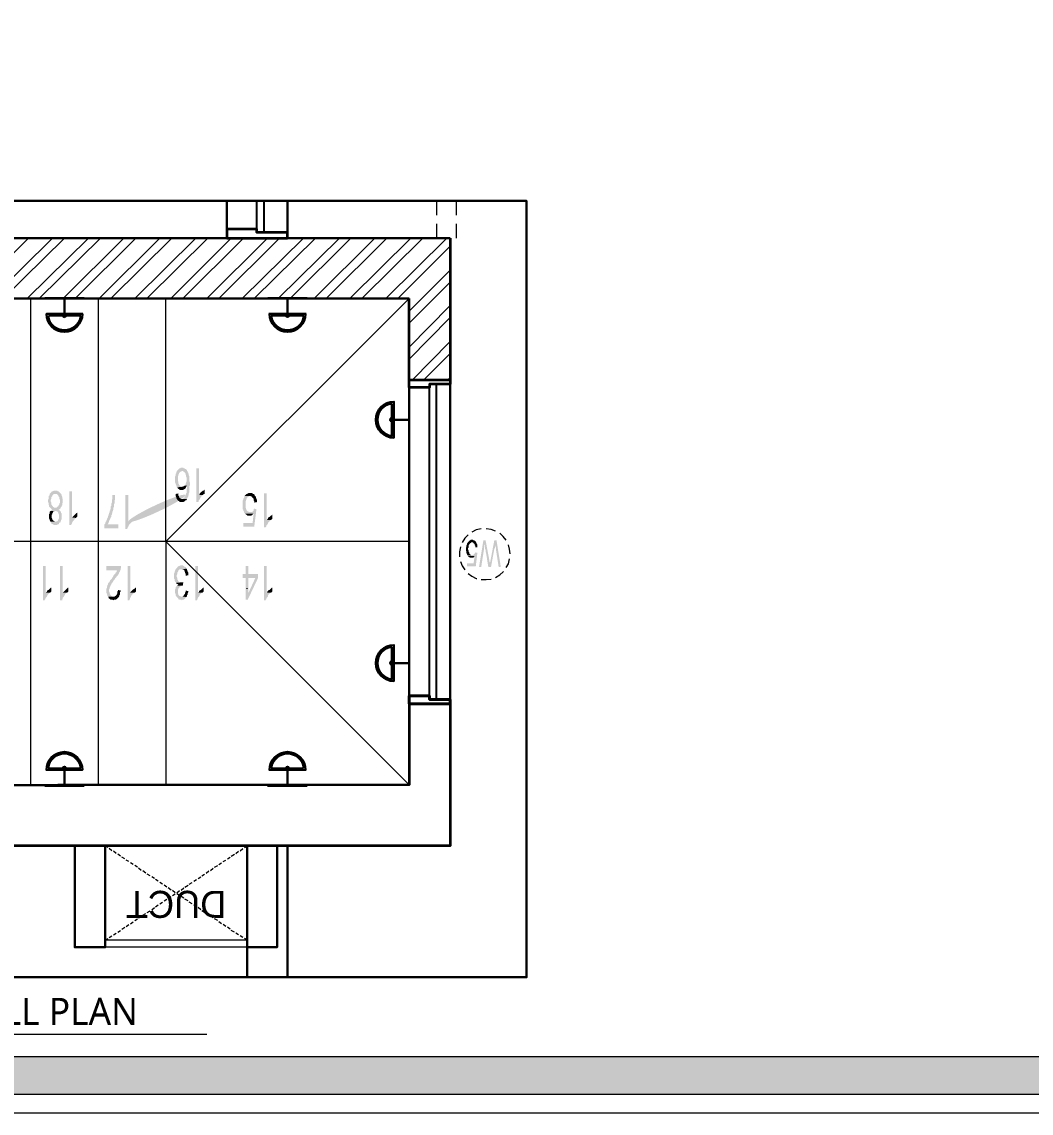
# Model space of a CAD drawing. Header units: inches. Extents: x 3324238 to 135265466, y -1036581 to 20094598.
# Drawn here: x 3353805.2 to 3353954.2, y -519499.6 to -519338.4 of the extents above; entities that cross this region are included whole.
import ezdxf

# ---------------------------------------------------------------- set-up
doc = ezdxf.new("R2010")
doc.units = ezdxf.units.IN
doc.header["$MEASUREMENT"] = 0
for name, color, linetype in [('PDF_Geometry', 7, 'Continuous'), ('PDF_Solid Fills', 7, 'Continuous'), ('PDF_Text', 1, 'Continuous')]:
    doc.layers.add(name, color=color, linetype=linetype)
doc.styles.add('PDF Century Gothic', font='GOTHIC.TTF')
doc.styles.add('PDF Malgun Gothic', font='malgun.ttf')

msp = doc.modelspace()

# ---------------------------------------------------------------- hatches: boundary and pattern name
at = {"layer": 'PDF_Solid Fills', "lineweight": 30, "transparency": 33554559}
for color, points in [(1, [(3353828.061, -519407.174), (3353828.867, -519407.094), (3353828.786, -519407.013), (3353828.706, -519407.013), (3353828.625, -519407.013), (3353828.545, -519406.932), (3353828.464, -519406.852), (3353828.384, -519406.771), (3353828.384, -519406.691), (3353828.303, -519406.61), (3353828.303, -519406.53), (3353828.303, -519406.368), (3353828.222, -519406.207), (3353828.222, -519406.127), (3353828.222, -519405.966), (3353828.222, -519405.804), (3353828.222, -519405.643), (3353828.222, -519405.563), (3353828.303, -519405.402), (3353828.303, -519405.321), (3353828.384, -519405.16), (3353828.384, -519405.079), (3353828.464, -519404.999), (3353828.545, -519404.918), (3353828.625, -519404.838), (3353828.706, -519404.838), (3353828.786, -519404.757), (3353828.867, -519404.757), (3353828.061, -519404.757), (3353828.061, -519404.838), (3353827.981, -519404.999), (3353827.981, -519405.079), (3353827.9, -519405.16), (3353827.9, -519405.321), (3353827.9, -519405.402), (3353827.82, -519405.563), (3353827.82, -519405.724), (3353827.82, -519405.804), (3353827.82, -519405.966), (3353827.82, -519406.046), (3353827.82, -519406.207), (3353827.82, -519406.288), (3353827.82, -519406.449), (3353827.9, -519406.61), (3353827.9, -519406.691), (3353827.981, -519406.852), (3353827.981, -519406.932), (3353828.061, -519407.013)]), (1, [(3353829.592, -519408.866), (3353829.592, -519408.786), (3353829.592, -519408.786), (3353829.673, -519408.705), (3353829.673, -519408.624), (3353829.753, -519408.544), (3353829.753, -519408.383), (3353829.834, -519408.302), (3353829.834, -519408.141), (3353829.834, -519408.06), (3353829.914, -519407.899), (3353829.914, -519407.819), (3353829.914, -519407.658), (3353829.914, -519407.496), (3353829.914, -519407.335), (3353829.914, -519407.174), (3353829.914, -519407.013), (3353829.995, -519406.852), (3353829.995, -519406.691), (3353829.995, -519406.61), (3353829.995, -519406.449), (3353829.914, -519406.288), (3353829.914, -519406.127), (3353829.914, -519405.966), (3353829.914, -519405.804), (3353829.914, -519405.724), (3353829.914, -519405.563), (3353829.834, -519405.402), (3353829.834, -519405.321), (3353829.834, -519405.24), (3353829.753, -519405.079), (3353829.753, -519404.999), (3353829.673, -519404.918), (3353829.673, -519404.838), (3353829.592, -519404.757), (3353829.592, -519404.676), (3353829.512, -519404.596), (3353829.431, -519404.515), (3353829.35, -519404.435), (3353829.27, -519404.435), (3353829.189, -519404.354), (3353829.109, -519404.354), (3353829.028, -519404.274), (3353828.948, -519404.274), (3353828.867, -519404.274), (3353828.786, -519404.274), (3353828.706, -519404.274), (3353828.625, -519404.274), (3353828.545, -519404.354), (3353828.464, -519404.354), (3353828.384, -519404.435), (3353828.303, -519404.515), (3353828.303, -519404.515), (3353828.222, -519404.596), (3353828.142, -519404.676), (3353828.061, -519404.757), (3353828.867, -519404.757), (3353828.948, -519404.757), (3353829.028, -519404.838), (3353829.109, -519404.838), (3353829.189, -519404.918), (3353829.189, -519404.918), (3353829.27, -519404.999), (3353829.35, -519405.16), (3353829.35, -519405.24), (3353829.431, -519405.402), (3353829.431, -519405.402), (3353829.431, -519405.563), (3353829.512, -519405.724), (3353829.512, -519405.804), (3353829.512, -519405.966), (3353829.512, -519406.046), (3353829.512, -519406.127), (3353829.512, -519406.288), (3353829.431, -519406.449), (3353829.431, -519406.53), (3353829.35, -519406.691), (3353829.35, -519406.771), (3353829.27, -519406.852), (3353829.189, -519406.932), (3353829.592, -519406.932), (3353829.592, -519407.013), (3353829.592, -519407.174), (3353829.592, -519407.335), (3353829.512, -519407.496), (3353829.512, -519407.658), (3353829.512, -519407.738), (3353829.512, -519407.899), (3353829.512, -519407.98), (3353829.431, -519408.06), (3353829.431, -519408.141), (3353829.35, -519408.302), (3353829.35, -519408.383), (3353829.27, -519408.544), (3353829.189, -519408.624), (3353829.189, -519408.705), (3353829.189, -519408.705), (3353829.109, -519408.786), (3353829.028, -519408.786), (3353828.948, -519408.866), (3353828.786, -519408.866)]), (1, [(3353830.962, -519409.35), (3353831.204, -519409.35), (3353831.204, -519409.35), (3353831.284, -519409.269), (3353831.284, -519409.108), (3353831.365, -519409.027), (3353831.445, -519408.947), (3353831.526, -519408.786), (3353831.606, -519408.705), (3353831.606, -519408.624), (3353831.687, -519408.544), (3353831.768, -519408.463), (3353831.848, -519408.383), (3353831.929, -519408.302), (3353831.365, -519408.302), (3353831.365, -519404.354), (3353830.962, -519404.354)]), (1, [(3353828.786, -519407.577), (3353828.786, -519407.577), (3353828.867, -519407.577), (3353828.948, -519407.577), (3353829.028, -519407.496), (3353829.109, -519407.496), (3353829.189, -519407.416), (3353829.27, -519407.416), (3353829.35, -519407.335), (3353829.35, -519407.255), (3353829.431, -519407.174), (3353829.512, -519407.013), (3353829.592, -519406.932), (3353829.189, -519406.932), (3353829.109, -519407.013), (3353829.028, -519407.013), (3353828.948, -519407.013), (3353828.867, -519407.094), (3353828.061, -519407.174), (3353828.142, -519407.174), (3353828.222, -519407.335), (3353828.303, -519407.416), (3353828.384, -519407.416), (3353828.464, -519407.496), (3353828.545, -519407.577), (3353828.625, -519407.577), (3353828.706, -519407.577)]), (1, [(3353809.369, -519410.155), (3353810.174, -519410.155), (3353810.094, -519410.155), (3353809.933, -519410.155), (3353809.852, -519410.075), (3353809.772, -519410.075), (3353809.772, -519409.994), (3353809.691, -519409.914), (3353809.61, -519409.752), (3353809.53, -519409.672), (3353809.53, -519409.511), (3353809.53, -519409.43), (3353809.449, -519409.269), (3353809.449, -519409.108), (3353809.449, -519409.027), (3353809.53, -519408.866), (3353809.53, -519408.786), (3353809.53, -519408.624), (3353809.61, -519408.544), (3353809.691, -519408.463), (3353809.691, -519408.383), (3353809.772, -519408.302), (3353809.852, -519408.222), (3353809.933, -519408.141), (3353810.013, -519408.141), (3353810.174, -519408.141), (3353810.9, -519408.06), (3353810.9, -519408.06), (3353810.819, -519407.98), (3353810.738, -519407.899), (3353810.658, -519407.819), (3353810.577, -519407.738), (3353810.497, -519407.738), (3353810.416, -519407.658), (3353810.336, -519407.658), (3353810.255, -519407.658), (3353810.174, -519407.658), (3353810.094, -519407.658), (3353810.013, -519407.658), (3353809.933, -519407.658), (3353809.772, -519407.738), (3353809.691, -519407.738), (3353809.61, -519407.819), (3353809.53, -519407.819), (3353809.53, -519407.899), (3353809.449, -519407.98), (3353809.369, -519408.06), (3353809.288, -519408.141), (3353809.288, -519408.302), (3353809.208, -519408.383), (3353809.127, -519408.463), (3353809.127, -519408.624), (3353809.127, -519408.705), (3353809.127, -519408.866), (3353809.046, -519409.027), (3353809.046, -519409.188), (3353809.046, -519409.188), (3353809.046, -519409.35), (3353809.127, -519409.43), (3353809.127, -519409.591), (3353809.127, -519409.752), (3353809.208, -519409.833), (3353809.208, -519409.914), (3353809.208, -519409.994), (3353809.288, -519410.075)]), (1, [(3353810.174, -519412.734), (3353810.174, -519412.734), (3353810.255, -519412.734), (3353810.336, -519412.734), (3353810.497, -519412.653), (3353810.577, -519412.653), (3353810.658, -519412.572), (3353810.658, -519412.492), (3353810.738, -519412.411), (3353810.819, -519412.331), (3353810.9, -519412.331), (3353810.9, -519412.17), (3353810.98, -519412.089), (3353810.98, -519412.008), (3353811.061, -519411.847), (3353811.061, -519411.686), (3353811.061, -519411.606), (3353811.061, -519411.444), (3353811.061, -519411.364), (3353811.061, -519411.203), (3353811.061, -519411.042), (3353810.98, -519410.961), (3353810.98, -519410.8), (3353810.98, -519410.8), (3353810.9, -519410.719), (3353810.819, -519410.639), (3353810.738, -519410.558), (3353810.658, -519410.478), (3353810.577, -519410.397), (3353810.577, -519410.397), (3353810.738, -519410.397), (3353810.819, -519410.316), (3353810.9, -519410.236), (3353810.9, -519410.155), (3353810.98, -519410.075), (3353811.061, -519409.994), (3353811.061, -519409.914), (3353811.141, -519409.833), (3353811.141, -519409.752), (3353811.141, -519409.591), (3353811.222, -519409.43), (3353811.222, -519409.35), (3353811.222, -519409.188), (3353811.222, -519409.027), (3353811.222, -519408.866), (3353811.141, -519408.786), (3353811.141, -519408.624), (3353811.141, -519408.544), (3353811.061, -519408.383), (3353811.061, -519408.302), (3353810.98, -519408.141), (3353810.9, -519408.06), (3353810.174, -519408.141), (3353810.255, -519408.141), (3353810.336, -519408.141), (3353810.416, -519408.222), (3353810.497, -519408.302), (3353810.577, -519408.383), (3353810.577, -519408.463), (3353810.658, -519408.544), (3353810.738, -519408.624), (3353810.738, -519408.786), (3353810.738, -519408.866), (3353810.819, -519409.027), (3353810.819, -519409.188), (3353810.819, -519409.269), (3353810.819, -519409.43), (3353810.738, -519409.511), (3353810.738, -519409.672), (3353810.658, -519409.752), (3353810.577, -519409.914), (3353810.577, -519409.994), (3353810.497, -519409.994), (3353810.416, -519410.075), (3353810.336, -519410.155), (3353810.255, -519410.155), (3353810.174, -519410.155), (3353809.369, -519410.155), (3353809.449, -519410.236), (3353809.53, -519410.316), (3353809.61, -519410.397), (3353809.691, -519410.397), (3353809.691, -519410.397), (3353809.61, -519410.478), (3353809.53, -519410.558), (3353809.449, -519410.639), (3353810.174, -519410.639), (3353810.174, -519410.639), (3353810.336, -519410.719), (3353810.416, -519410.719), (3353810.497, -519410.8), (3353810.497, -519410.88), (3353810.577, -519410.961), (3353810.577, -519411.042), (3353810.658, -519411.203), (3353810.658, -519411.364), (3353810.658, -519411.444), (3353810.658, -519411.525), (3353810.658, -519411.686), (3353810.658, -519411.767), (3353810.577, -519411.928), (3353810.497, -519412.008), (3353810.497, -519412.089), (3353810.416, -519412.17), (3353810.336, -519412.17), (3353810.255, -519412.25), (3353810.174, -519412.25), (3353809.369, -519412.25), (3353809.449, -519412.331), (3353809.53, -519412.411), (3353809.53, -519412.492), (3353809.61, -519412.572), (3353809.691, -519412.572), (3353809.772, -519412.653), (3353809.852, -519412.653), (3353809.933, -519412.734), (3353810.013, -519412.734)]), (1, [(3353812.189, -519412.734), (3353812.511, -519412.734), (3353812.511, -519412.734), (3353812.511, -519412.572), (3353812.592, -519412.492), (3353812.592, -519412.411), (3353812.672, -519412.25), (3353812.753, -519412.17), (3353812.833, -519412.089), (3353812.914, -519412.008), (3353812.914, -519411.928), (3353812.994, -519411.847), (3353813.075, -519411.767), (3353813.156, -519411.686), (3353812.592, -519411.606), (3353812.592, -519407.738), (3353812.189, -519407.738)]), (1, [(3353817.345, -519413.217), (3353819.44, -519413.217), (3353819.44, -519412.653), (3353817.829, -519412.653), (3353817.829, -519412.653), (3353817.909, -519412.572), (3353817.99, -519412.411), (3353817.99, -519412.331), (3353818.07, -519412.25), (3353818.07, -519412.089), (3353818.151, -519412.008), (3353818.232, -519411.847), (3353818.232, -519411.767), (3353818.312, -519411.606), (3353818.393, -519411.525), (3353818.393, -519411.364), (3353818.393, -519411.283), (3353818.473, -519411.203), (3353818.473, -519411.042), (3353818.554, -519410.961), (3353818.554, -519410.8), (3353818.634, -519410.639), (3353818.634, -519410.558), (3353818.715, -519410.397), (3353818.715, -519410.316), (3353818.715, -519410.155), (3353818.796, -519409.994), (3353818.796, -519409.914), (3353818.796, -519409.752), (3353818.796, -519409.672), (3353818.876, -519409.511), (3353818.876, -519409.35), (3353818.876, -519409.269), (3353818.876, -519409.108), (3353818.957, -519408.947), (3353818.957, -519408.786), (3353818.957, -519408.705), (3353818.957, -519408.544), (3353818.957, -519408.463), (3353818.957, -519408.302), (3353818.554, -519408.302), (3353818.554, -519408.302), (3353818.554, -519408.463), (3353818.554, -519408.624), (3353818.554, -519408.786), (3353818.554, -519408.866), (3353818.473, -519409.027), (3353818.473, -519409.188), (3353818.473, -519409.35), (3353818.473, -519409.43), (3353818.393, -519409.591), (3353818.393, -519409.672), (3353818.393, -519409.752), (3353818.393, -519409.914), (3353818.312, -519409.994), (3353818.312, -519410.155), (3353818.312, -519410.316), (3353818.232, -519410.397), (3353818.232, -519410.558), (3353818.151, -519410.639), (3353818.151, -519410.8), (3353818.07, -519410.961), (3353818.07, -519411.042), (3353817.99, -519411.203), (3353817.99, -519411.283), (3353817.909, -519411.444), (3353817.909, -519411.525), (3353817.829, -519411.686), (3353817.748, -519411.847), (3353817.748, -519411.928), (3353817.668, -519412.089), (3353817.668, -519412.17), (3353817.587, -519412.25), (3353817.506, -519412.411), (3353817.506, -519412.492), (3353817.426, -519412.572), (3353817.345, -519412.653), (3353817.345, -519412.814)]), (1, [(3353820.488, -519413.298), (3353820.729, -519413.298), (3353820.729, -519413.298), (3353820.81, -519413.217), (3353820.81, -519413.136), (3353820.89, -519412.975), (3353820.971, -519412.895), (3353820.971, -519412.814), (3353821.052, -519412.653), (3353821.132, -519412.572), (3353821.213, -519412.492), (3353821.293, -519412.411), (3353821.374, -519412.331), (3353821.454, -519412.25), (3353820.89, -519412.25), (3353820.89, -519408.302), (3353820.488, -519408.302)]), (1, [(3353821.454, -519412.25), (3353822.174, -519412.041), (3353823.189, -519411.67), (3353824.4, -519411.165), (3353825.648, -519410.592), (3353826.778, -519410.03), (3353827.782, -519409.487), (3353828.626, -519408.974), (3353829.174, -519408.568), (3353829.354, -519408.32), (3353829.188, -519408.242), (3353828.711, -519408.32), (3353827.9, -519408.568), (3353826.822, -519408.974), (3353825.617, -519409.487), (3353824.447, -519410.03), (3353823.328, -519410.592), (3353822.287, -519411.165), (3353821.478, -519411.67), (3353821.007, -519412.041), (3353820.89, -519412.25)]), (1, [(3353828.786, -519409.35), (3353828.867, -519409.35), (3353828.948, -519409.35), (3353829.028, -519409.35), (3353829.109, -519409.269), (3353829.189, -519409.269), (3353829.27, -519409.188), (3353829.35, -519409.108), (3353829.431, -519409.108), (3353829.512, -519409.027), (3353829.592, -519408.866), (3353828.786, -519408.866), (3353828.786, -519408.866), (3353828.706, -519408.866), (3353828.625, -519408.786), (3353828.545, -519408.786), (3353828.464, -519408.705), (3353828.384, -519408.624), (3353828.384, -519408.624), (3353828.384, -519408.463), (3353828.303, -519408.383), (3353828.303, -519408.222), (3353828.303, -519408.06), (3353827.9, -519408.141), (3353827.9, -519408.222), (3353827.9, -519408.383), (3353827.9, -519408.463), (3353827.981, -519408.624), (3353827.981, -519408.705), (3353828.061, -519408.866), (3353828.142, -519408.947), (3353828.142, -519409.027), (3353828.222, -519409.108), (3353828.303, -519409.188), (3353828.384, -519409.188), (3353828.464, -519409.269), (3353828.545, -519409.35), (3353828.625, -519409.35), (3353828.706, -519409.35)]), (1, [(3353831.929, -519408.302), (3353832.009, -519408.222), (3353832.09, -519408.141), (3353832.17, -519408.141), (3353832.17, -519407.496), (3353832.17, -519407.496), (3353832.09, -519407.577), (3353832.009, -519407.658), (3353831.929, -519407.658), (3353831.848, -519407.738), (3353831.768, -519407.819), (3353831.687, -519407.819), (3353831.606, -519407.899), (3353831.526, -519407.98), (3353831.445, -519408.06), (3353831.445, -519408.141), (3353831.365, -519408.302)]), (1, [(3353838.052, -519410.961), (3353838.858, -519410.8), (3353838.858, -519410.8), (3353838.777, -519410.8), (3353838.697, -519410.8), (3353838.616, -519410.719), (3353838.536, -519410.719), (3353838.455, -519410.639), (3353838.374, -519410.558), (3353838.374, -519410.478), (3353838.294, -519410.397), (3353838.294, -519410.236), (3353838.213, -519410.155), (3353838.213, -519409.994), (3353838.213, -519409.833), (3353838.213, -519409.672), (3353838.213, -519409.672), (3353838.213, -519409.511), (3353838.213, -519409.43), (3353838.213, -519409.269), (3353838.294, -519409.108), (3353838.294, -519409.027), (3353838.374, -519408.947), (3353838.374, -519408.786), (3353838.374, -519408.786), (3353838.455, -519408.705), (3353838.536, -519408.624), (3353838.616, -519408.544), (3353838.697, -519408.544), (3353838.777, -519408.463), (3353838.858, -519408.463), (3353838.052, -519408.463), (3353838.052, -519408.624), (3353838.052, -519408.624), (3353837.972, -519408.705), (3353837.891, -519408.866), (3353837.891, -519408.947), (3353837.81, -519409.108), (3353837.81, -519409.188), (3353837.81, -519409.35), (3353837.81, -519409.511), (3353837.81, -519409.591), (3353837.81, -519409.752), (3353837.81, -519409.833), (3353837.81, -519409.994), (3353837.81, -519410.075), (3353837.81, -519410.236), (3353837.81, -519410.397), (3353837.891, -519410.478), (3353837.891, -519410.639), (3353837.972, -519410.719), (3353837.972, -519410.8)]), (1, [(3353839.502, -519409.43), (3353839.905, -519409.35), (3353839.905, -519409.269), (3353839.905, -519409.188), (3353839.905, -519409.027), (3353839.825, -519408.866), (3353839.825, -519408.786), (3353839.744, -519408.705), (3353839.744, -519408.544), (3353839.664, -519408.463), (3353839.583, -519408.383), (3353839.583, -519408.302), (3353839.502, -519408.222), (3353839.422, -519408.141), (3353839.341, -519408.141), (3353839.261, -519408.06), (3353839.18, -519408.06), (3353839.1, -519407.98), (3353839.019, -519407.98), (3353838.858, -519407.98), (3353838.858, -519407.98), (3353838.777, -519407.98), (3353838.697, -519407.98), (3353838.616, -519408.06), (3353838.536, -519408.06), (3353838.455, -519408.141), (3353838.374, -519408.141), (3353838.294, -519408.222), (3353838.213, -519408.302), (3353838.133, -519408.383), (3353838.052, -519408.463), (3353838.858, -519408.463), (3353838.858, -519408.463), (3353838.938, -519408.463), (3353839.1, -519408.544), (3353839.18, -519408.544), (3353839.18, -519408.624), (3353839.261, -519408.705), (3353839.341, -519408.786), (3353839.422, -519408.866), (3353839.422, -519409.027), (3353839.422, -519409.108), (3353839.502, -519409.269)]), (1, [(3353840.953, -519413.056), (3353841.194, -519413.056), (3353841.194, -519413.056), (3353841.275, -519412.975), (3353841.275, -519412.814), (3353841.356, -519412.734), (3353841.436, -519412.653), (3353841.517, -519412.492), (3353841.517, -519412.411), (3353841.597, -519412.331), (3353841.678, -519412.25), (3353841.758, -519412.17), (3353841.839, -519412.089), (3353841.92, -519412.008), (3353841.356, -519412.008), (3353841.356, -519408.06), (3353840.953, -519408.06)]), (1, [(3353837.891, -519412.975), (3353839.502, -519412.975), (3353839.825, -519410.397), (3353839.502, -519410.316), (3353839.422, -519410.397), (3353839.422, -519410.558), (3353839.341, -519410.639), (3353839.261, -519410.719), (3353839.261, -519410.719), (3353839.18, -519410.8), (3353839.1, -519410.8), (3353839.019, -519410.8), (3353838.858, -519410.8), (3353838.052, -519410.961), (3353838.052, -519410.961), (3353838.133, -519411.042), (3353839.422, -519411.042), (3353839.261, -519412.411), (3353837.891, -519412.411)]), (1, [(3353809.369, -519412.25), (3353810.174, -519412.25), (3353810.094, -519412.25), (3353810.013, -519412.17), (3353809.933, -519412.17), (3353809.852, -519412.089), (3353809.772, -519412.008), (3353809.691, -519411.928), (3353809.691, -519411.847), (3353809.61, -519411.686), (3353809.61, -519411.606), (3353809.61, -519411.444), (3353809.61, -519411.364), (3353809.61, -519411.203), (3353809.691, -519411.122), (3353809.691, -519410.961), (3353809.772, -519410.88), (3353809.772, -519410.8), (3353809.852, -519410.719), (3353809.933, -519410.719), (3353810.013, -519410.639), (3353810.174, -519410.639), (3353809.449, -519410.639), (3353809.369, -519410.719), (3353809.288, -519410.8), (3353809.288, -519410.88), (3353809.288, -519411.042), (3353809.208, -519411.122), (3353809.208, -519411.283), (3353809.208, -519411.444), (3353809.208, -519411.525), (3353809.208, -519411.686), (3353809.208, -519411.767), (3353809.288, -519411.928), (3353809.288, -519412.008), (3353809.369, -519412.17)]), (1, [(3353813.156, -519411.686), (3353813.236, -519411.606), (3353813.317, -519411.525), (3353813.397, -519411.444), (3353813.397, -519410.88), (3353813.397, -519410.88), (3353813.317, -519410.961), (3353813.236, -519410.961), (3353813.156, -519411.042), (3353813.075, -519411.122), (3353812.994, -519411.203), (3353812.994, -519411.203), (3353812.914, -519411.283), (3353812.833, -519411.364), (3353812.753, -519411.444), (3353812.672, -519411.525), (3353812.592, -519411.606)]), (1, [(3353838.777, -519411.364), (3353838.777, -519411.364), (3353838.938, -519411.364), (3353839.019, -519411.364), (3353839.1, -519411.283), (3353839.18, -519411.283), (3353839.261, -519411.203), (3353839.341, -519411.122), (3353839.422, -519411.042), (3353838.133, -519411.042), (3353838.213, -519411.122), (3353838.294, -519411.203), (3353838.374, -519411.203), (3353838.455, -519411.283), (3353838.536, -519411.364), (3353838.616, -519411.364), (3353838.697, -519411.364)]), (1, [(3353841.92, -519412.008), (3353842, -519411.928), (3353842.081, -519411.928), (3353842.161, -519411.847), (3353842.161, -519411.203), (3353842.161, -519411.203), (3353842.081, -519411.283), (3353842, -519411.364), (3353841.92, -519411.364), (3353841.839, -519411.444), (3353841.758, -519411.525), (3353841.678, -519411.525), (3353841.597, -519411.606), (3353841.517, -519411.767), (3353841.436, -519411.847), (3353841.436, -519411.928), (3353841.356, -519412.008)]), (256, [(3353872.134, -519416.037), (3353872.456, -519416.037), (3353872.456, -519415.956), (3353872.456, -519415.876), (3353872.456, -519415.715), (3353872.456, -519415.634), (3353872.376, -519415.554), (3353872.376, -519415.473), (3353872.295, -519415.392), (3353872.295, -519415.312), (3353872.214, -519415.231), (3353872.214, -519415.151), (3353872.134, -519415.07), (3353872.053, -519415.07), (3353872.053, -519414.99), (3353871.973, -519414.99), (3353871.892, -519414.99), (3353871.812, -519414.909), (3353871.731, -519414.909), (3353871.65, -519414.909), (3353871.65, -519414.909), (3353871.57, -519414.909), (3353871.489, -519414.909), (3353871.409, -519414.99), (3353871.409, -519414.99), (3353871.328, -519414.99), (3353871.248, -519415.07), (3353871.167, -519415.151), (3353871.167, -519415.151), (3353871.086, -519415.231), (3353871.006, -519415.312), (3353871.65, -519415.312), (3353871.65, -519415.312), (3353871.731, -519415.312), (3353871.812, -519415.312), (3353871.892, -519415.392), (3353871.892, -519415.473), (3353871.973, -519415.473), (3353872.053, -519415.554), (3353872.053, -519415.634), (3353872.053, -519415.715), (3353872.134, -519415.795), (3353872.134, -519415.956)]), (256, [(3353872.698, -519418.938), (3353873.02, -519418.938), (3353873.423, -519416.359), (3353873.423, -519416.279), (3353873.423, -519416.118), (3353873.423, -519416.037), (3353873.504, -519415.956), (3353873.504, -519415.795), (3353873.504, -519415.715), (3353873.504, -519415.634), (3353873.504, -519415.554), (3353873.665, -519414.99), (3353873.342, -519414.99)]), (256, [(3353874.068, -519418.938), (3353874.309, -519418.454), (3353874.309, -519418.454), (3353874.309, -519418.374), (3353874.309, -519418.293), (3353874.229, -519418.132), (3353874.229, -519417.971), (3353873.665, -519414.99), (3353873.504, -519415.554), (3353873.504, -519415.634), (3353873.584, -519415.715), (3353873.584, -519415.876), (3353873.584, -519415.956), (3353873.584, -519416.037), (3353873.584, -519416.118), (3353873.584, -519416.279), (3353873.665, -519416.359), (3353873.665, -519416.44), (3353873.665, -519416.601), (3353873.665, -519416.682), (3353873.745, -519416.843), (3353873.745, -519416.923)]), (256, [(3353874.068, -519418.938), (3353874.47, -519418.938), (3353874.954, -519416.279), (3353874.954, -519416.198), (3353875.034, -519416.198), (3353875.034, -519416.118), (3353875.034, -519415.956), (3353875.034, -519415.876), (3353875.115, -519415.715), (3353875.115, -519415.554), (3353875.276, -519414.99), (3353874.954, -519414.99), (3353874.39, -519417.971), (3353874.39, -519417.971), (3353874.39, -519418.132), (3353874.309, -519418.212), (3353874.309, -519418.293), (3353874.309, -519418.454)]), (256, [(3353875.598, -519418.938), (3353875.921, -519418.938), (3353875.276, -519414.99), (3353875.115, -519415.554), (3353875.115, -519415.554), (3353875.115, -519415.715), (3353875.115, -519415.795), (3353875.115, -519415.876), (3353875.196, -519416.037), (3353875.196, -519416.118), (3353875.196, -519416.198), (3353875.196, -519416.359)]), (256, [(3353871.006, -519417.246), (3353871.65, -519417.165), (3353871.65, -519417.165), (3353871.57, -519417.165), (3353871.489, -519417.165), (3353871.409, -519417.084), (3353871.409, -519417.084), (3353871.328, -519417.004), (3353871.248, -519416.923), (3353871.248, -519416.843), (3353871.248, -519416.762), (3353871.167, -519416.682), (3353871.167, -519416.601), (3353871.167, -519416.52), (3353871.086, -519416.359), (3353871.086, -519416.279), (3353871.086, -519416.279), (3353871.086, -519416.118), (3353871.167, -519416.037), (3353871.167, -519415.956), (3353871.167, -519415.795), (3353871.167, -519415.715), (3353871.248, -519415.634), (3353871.248, -519415.554), (3353871.328, -519415.554), (3353871.328, -519415.473), (3353871.409, -519415.392), (3353871.489, -519415.392), (3353871.489, -519415.312), (3353871.57, -519415.312), (3353871.65, -519415.312), (3353871.006, -519415.312), (3353871.006, -519415.392), (3353871.006, -519415.392), (3353870.925, -519415.473), (3353870.925, -519415.554), (3353870.845, -519415.715), (3353870.845, -519415.795), (3353870.845, -519415.876), (3353870.845, -519415.956), (3353870.764, -519416.118), (3353870.764, -519416.198), (3353870.764, -519416.279), (3353870.764, -519416.359), (3353870.764, -519416.52), (3353870.845, -519416.601), (3353870.845, -519416.682), (3353870.845, -519416.762), (3353870.845, -519416.923), (3353870.925, -519417.004), (3353870.925, -519417.084), (3353871.006, -519417.165)]), (256, [(3353870.925, -519418.857), (3353872.214, -519418.857), (3353872.456, -519416.843), (3353872.134, -519416.762), (3353872.134, -519416.843), (3353872.053, -519416.923), (3353871.973, -519417.004), (3353871.973, -519417.084), (3353871.973, -519417.084), (3353871.892, -519417.084), (3353871.812, -519417.165), (3353871.731, -519417.165), (3353871.65, -519417.165), (3353871.006, -519417.246), (3353871.006, -519417.246), (3353871.086, -519417.326), (3353872.053, -519417.326), (3353871.892, -519418.374), (3353870.925, -519418.374)]), (256, [(3353871.57, -519417.568), (3353871.57, -519417.568), (3353871.65, -519417.568), (3353871.731, -519417.568), (3353871.812, -519417.568), (3353871.892, -519417.487), (3353871.973, -519417.487), (3353871.973, -519417.407), (3353872.053, -519417.326), (3353871.086, -519417.326), (3353871.167, -519417.407), (3353871.167, -519417.407), (3353871.248, -519417.487), (3353871.328, -519417.487), (3353871.409, -519417.568), (3353871.409, -519417.568), (3353871.489, -519417.568)]), (1, [(3353808.321, -519423.852), (3353808.563, -519423.852), (3353808.563, -519423.772), (3353808.644, -519423.691), (3353808.644, -519423.611), (3353808.724, -519423.45), (3353808.805, -519423.369), (3353808.885, -519423.288), (3353808.966, -519423.127), (3353808.966, -519423.047), (3353809.046, -519422.966), (3353809.127, -519422.886), (3353809.208, -519422.805), (3353809.288, -519422.724), (3353808.724, -519422.724), (3353808.724, -519418.776), (3353808.321, -519418.776)]), (1, [(3353810.819, -519423.852), (3353811.141, -519423.852), (3353811.141, -519423.772), (3353811.141, -519423.691), (3353811.222, -519423.611), (3353811.222, -519423.45), (3353811.302, -519423.369), (3353811.383, -519423.288), (3353811.464, -519423.127), (3353811.544, -519423.047), (3353811.544, -519422.966), (3353811.625, -519422.886), (3353811.705, -519422.805), (3353811.786, -519422.724), (3353811.222, -519422.724), (3353811.222, -519418.776), (3353810.819, -519418.776)]), (1, [(3353817.909, -519423.288), (3353818.715, -519423.288), (3353818.634, -519423.288), (3353818.554, -519423.288), (3353818.473, -519423.288), (3353818.393, -519423.208), (3353818.312, -519423.127), (3353818.232, -519423.047), (3353818.232, -519423.047), (3353818.232, -519422.966), (3353818.151, -519422.805), (3353818.151, -519422.724), (3353818.07, -519422.563), (3353818.07, -519422.402), (3353818.07, -519422.322), (3353818.07, -519422.241), (3353818.151, -519422.08), (3353818.151, -519421.999), (3353818.232, -519421.838), (3353818.312, -519421.677), (3353818.312, -519421.596), (3353818.393, -519421.516), (3353818.393, -519421.435), (3353818.473, -519421.355), (3353818.554, -519421.274), (3353818.554, -519421.194), (3353818.634, -519421.113), (3353818.715, -519420.952), (3353818.796, -519420.871), (3353818.876, -519420.791), (3353818.957, -519420.63), (3353819.037, -519420.549), (3353819.118, -519420.468), (3353819.198, -519420.307), (3353819.279, -519420.227), (3353819.36, -519420.146), (3353819.44, -519420.066), (3353819.44, -519419.985), (3353819.521, -519419.904), (3353819.521, -519419.824), (3353819.601, -519419.663), (3353819.682, -519419.582), (3353819.682, -519419.502), (3353819.762, -519419.34), (3353819.762, -519419.26), (3353819.762, -519419.179), (3353819.843, -519419.099), (3353819.843, -519418.938), (3353819.843, -519418.776), (3353817.668, -519418.776), (3353817.668, -519419.421), (3353819.279, -519419.421), (3353819.279, -519419.421), (3353819.198, -519419.502), (3353819.198, -519419.582), (3353819.118, -519419.743), (3353819.037, -519419.743), (3353819.037, -519419.824), (3353818.957, -519419.904), (3353818.876, -519419.985), (3353818.796, -519420.066), (3353818.715, -519420.227), (3353818.634, -519420.388), (3353818.634, -519420.388), (3353818.554, -519420.468), (3353818.473, -519420.63), (3353818.393, -519420.71), (3353818.312, -519420.791), (3353818.232, -519420.871), (3353818.151, -519421.032), (3353818.151, -519421.113), (3353818.07, -519421.194), (3353817.99, -519421.194), (3353817.99, -519421.274), (3353817.909, -519421.355), (3353817.909, -519421.516), (3353817.829, -519421.596), (3353817.829, -519421.758), (3353817.748, -519421.838), (3353817.748, -519421.919), (3353817.748, -519421.999), (3353817.668, -519422.16), (3353817.668, -519422.322), (3353817.668, -519422.402), (3353817.668, -519422.483), (3353817.668, -519422.563), (3353817.668, -519422.724), (3353817.748, -519422.886), (3353817.748, -519422.966), (3353817.829, -519423.127), (3353817.829, -519423.208)]), (1, [(3353820.81, -519423.852), (3353821.052, -519423.852), (3353821.052, -519423.772), (3353821.132, -519423.691), (3353821.132, -519423.611), (3353821.213, -519423.45), (3353821.293, -519423.369), (3353821.293, -519423.288), (3353821.374, -519423.127), (3353821.454, -519423.047), (3353821.535, -519422.966), (3353821.616, -519422.886), (3353821.696, -519422.805), (3353821.777, -519422.724), (3353821.213, -519422.724), (3353821.213, -519418.776), (3353820.81, -519418.776)]), (1, [(3353827.981, -519421.274), (3353828.706, -519421.194), (3353828.625, -519421.194), (3353828.545, -519421.194), (3353828.464, -519421.194), (3353828.384, -519421.113), (3353828.303, -519421.032), (3353828.222, -519420.952), (3353828.222, -519420.871), (3353828.142, -519420.791), (3353828.142, -519420.63), (3353828.142, -519420.549), (3353828.061, -519420.388), (3353828.061, -519420.227), (3353828.061, -519420.227), (3353828.061, -519420.146), (3353828.142, -519419.985), (3353828.142, -519419.824), (3353828.142, -519419.743), (3353828.222, -519419.663), (3353828.303, -519419.502), (3353828.303, -519419.421), (3353828.384, -519419.34), (3353828.464, -519419.26), (3353828.545, -519419.26), (3353828.625, -519419.26), (3353828.786, -519419.26), (3353829.512, -519419.179), (3353829.431, -519419.099), (3353829.431, -519419.018), (3353829.35, -519418.938), (3353829.27, -519418.938), (3353829.189, -519418.857), (3353829.109, -519418.776), (3353829.028, -519418.776), (3353828.948, -519418.696), (3353828.867, -519418.696), (3353828.786, -519418.696), (3353828.706, -519418.696), (3353828.625, -519418.696), (3353828.464, -519418.776), (3353828.384, -519418.776), (3353828.303, -519418.857), (3353828.222, -519418.857), (3353828.142, -519418.938), (3353828.142, -519419.018), (3353828.061, -519419.099), (3353827.981, -519419.179), (3353827.981, -519419.179), (3353827.9, -519419.26), (3353827.82, -519419.421), (3353827.82, -519419.502), (3353827.739, -519419.582), (3353827.739, -519419.743), (3353827.658, -519419.904), (3353827.658, -519419.985), (3353827.658, -519420.146), (3353827.658, -519420.307), (3353827.658, -519420.307), (3353827.658, -519420.468), (3353827.658, -519420.63), (3353827.739, -519420.71), (3353827.739, -519420.871), (3353827.739, -519420.952), (3353827.82, -519421.113), (3353827.82, -519421.113), (3353827.9, -519421.194)]), (1, [(3353829.35, -519420.227), (3353829.753, -519420.146), (3353829.753, -519420.066), (3353829.753, -519419.904), (3353829.753, -519419.743), (3353829.673, -519419.663), (3353829.673, -519419.502), (3353829.592, -519419.421), (3353829.592, -519419.34), (3353829.512, -519419.179), (3353828.786, -519419.26), (3353828.867, -519419.26), (3353828.948, -519419.26), (3353829.028, -519419.34), (3353829.109, -519419.34), (3353829.189, -519419.421), (3353829.189, -519419.502), (3353829.189, -519419.582), (3353829.27, -519419.663), (3353829.27, -519419.743), (3353829.35, -519419.904), (3353829.35, -519420.066)]), (1, [(3353830.801, -519423.852), (3353831.042, -519423.852), (3353831.042, -519423.772), (3353831.123, -519423.691), (3353831.123, -519423.611), (3353831.204, -519423.45), (3353831.284, -519423.369), (3353831.365, -519423.288), (3353831.445, -519423.127), (3353831.445, -519423.047), (3353831.526, -519422.966), (3353831.606, -519422.886), (3353831.687, -519422.805), (3353831.768, -519422.724), (3353831.204, -519422.724), (3353831.204, -519418.776), (3353830.801, -519418.776)]), (1, [(3353838.213, -519423.772), (3353838.536, -519423.772), (3353840.066, -519420.549), (3353840.066, -519419.985), (3353838.616, -519419.985), (3353838.616, -519418.776), (3353838.213, -519418.776), (3353838.213, -519419.985), (3353837.81, -519419.985), (3353837.81, -519420.549), (3353838.213, -519420.549), (3353839.664, -519420.549), (3353838.616, -519422.805)]), (1, [(3353840.953, -519423.852), (3353841.194, -519423.852), (3353841.194, -519423.772), (3353841.275, -519423.691), (3353841.275, -519423.611), (3353841.356, -519423.45), (3353841.436, -519423.369), (3353841.517, -519423.288), (3353841.517, -519423.127), (3353841.597, -519423.047), (3353841.678, -519422.966), (3353841.758, -519422.886), (3353841.839, -519422.805), (3353841.92, -519422.724), (3353841.356, -519422.724), (3353841.356, -519418.776), (3353840.953, -519418.776)]), (1, [(3353828.948, -519421.677), (3353829.028, -519421.194), (3353828.948, -519421.194), (3353828.867, -519421.194), (3353828.786, -519421.194), (3353828.706, -519421.194), (3353827.981, -519421.274), (3353827.981, -519421.355), (3353828.061, -519421.435), (3353828.142, -519421.435), (3353828.303, -519421.516), (3353828.222, -519421.596), (3353828.142, -519421.677), (3353828.867, -519421.677)]), (1, [(3353838.213, -519423.772), (3353838.616, -519422.805), (3353838.616, -519420.549), (3353839.664, -519420.549), (3353838.213, -519420.549)]), (1, [(3353809.288, -519422.724), (3353809.369, -519422.724), (3353809.449, -519422.644), (3353809.53, -519422.563), (3353809.53, -519421.999), (3353809.53, -519421.999), (3353809.449, -519421.999), (3353809.369, -519422.08), (3353809.288, -519422.16), (3353809.208, -519422.241), (3353809.127, -519422.322), (3353809.127, -519422.322), (3353808.966, -519422.402), (3353808.885, -519422.483), (3353808.885, -519422.563), (3353808.805, -519422.644), (3353808.724, -519422.724)]), (1, [(3353811.786, -519422.724), (3353811.866, -519422.724), (3353811.947, -519422.644), (3353812.028, -519422.563), (3353812.028, -519421.999), (3353812.028, -519421.999), (3353811.947, -519421.999), (3353811.866, -519422.08), (3353811.786, -519422.16), (3353811.705, -519422.241), (3353811.625, -519422.322), (3353811.625, -519422.322), (3353811.544, -519422.402), (3353811.464, -519422.483), (3353811.383, -519422.563), (3353811.302, -519422.644), (3353811.222, -519422.724)]), (1, [(3353818.715, -519423.852), (3353818.796, -519423.772), (3353818.876, -519423.772), (3353818.957, -519423.772), (3353819.037, -519423.772), (3353819.118, -519423.691), (3353819.198, -519423.691), (3353819.279, -519423.611), (3353819.36, -519423.53), (3353819.44, -519423.45), (3353819.521, -519423.369), (3353819.521, -519423.288), (3353819.601, -519423.208), (3353819.601, -519423.047), (3353819.682, -519422.966), (3353819.682, -519422.805), (3353819.682, -519422.644), (3353819.762, -519422.563), (3353819.762, -519422.402), (3353819.36, -519422.322), (3353819.36, -519422.483), (3353819.279, -519422.563), (3353819.279, -519422.724), (3353819.279, -519422.805), (3353819.198, -519422.966), (3353819.198, -519423.047), (3353819.118, -519423.127), (3353819.037, -519423.208), (3353818.957, -519423.208), (3353818.876, -519423.288), (3353818.796, -519423.288), (3353818.715, -519423.288), (3353817.909, -519423.288), (3353817.99, -519423.45), (3353817.99, -519423.45), (3353817.99, -519423.53), (3353818.07, -519423.611), (3353818.151, -519423.611), (3353818.232, -519423.691), (3353818.312, -519423.772), (3353818.393, -519423.772), (3353818.473, -519423.772), (3353818.554, -519423.772)]), (1, [(3353821.777, -519422.724), (3353821.857, -519422.724), (3353821.938, -519422.644), (3353822.018, -519422.563), (3353822.018, -519421.999), (3353821.938, -519421.999), (3353821.938, -519421.999), (3353821.857, -519422.08), (3353821.777, -519422.16), (3353821.616, -519422.241), (3353821.535, -519422.322), (3353821.535, -519422.322), (3353821.454, -519422.402), (3353821.374, -519422.483), (3353821.293, -519422.563), (3353821.213, -519422.644), (3353821.213, -519422.724)]), (1, [(3353828.786, -519423.852), (3353828.867, -519423.772), (3353828.948, -519423.772), (3353829.028, -519423.772), (3353829.109, -519423.772), (3353829.189, -519423.691), (3353829.27, -519423.611), (3353829.35, -519423.53), (3353829.431, -519423.45), (3353829.431, -519423.45), (3353829.512, -519423.369), (3353828.786, -519423.288), (3353828.706, -519423.288), (3353828.625, -519423.288), (3353828.545, -519423.208), (3353828.464, -519423.208), (3353828.384, -519423.127), (3353828.303, -519423.047), (3353828.303, -519422.886), (3353828.222, -519422.805), (3353828.222, -519422.644), (3353828.222, -519422.563), (3353828.222, -519422.483), (3353828.222, -519422.322), (3353828.303, -519422.16), (3353828.303, -519422.08), (3353828.384, -519421.999), (3353828.464, -519421.919), (3353828.464, -519421.838), (3353828.545, -519421.838), (3353828.625, -519421.758), (3353828.706, -519421.758), (3353828.786, -519421.677), (3353828.867, -519421.677), (3353828.142, -519421.677), (3353828.061, -519421.758), (3353827.981, -519421.838), (3353827.9, -519421.919), (3353827.9, -519421.999), (3353827.9, -519422.08), (3353827.82, -519422.241), (3353827.82, -519422.402), (3353827.82, -519422.483), (3353827.82, -519422.644), (3353827.82, -519422.805), (3353827.9, -519422.886), (3353827.9, -519423.047), (3353827.9, -519423.127), (3353827.981, -519423.208), (3353827.981, -519423.288), (3353828.061, -519423.369), (3353828.142, -519423.45), (3353828.222, -519423.53), (3353828.303, -519423.611), (3353828.303, -519423.691), (3353828.384, -519423.691), (3353828.464, -519423.772), (3353828.625, -519423.772), (3353828.706, -519423.772)]), (1, [(3353829.512, -519423.369), (3353829.512, -519423.288), (3353829.592, -519423.208), (3353829.592, -519423.047), (3353829.673, -519422.966), (3353829.673, -519422.805), (3353829.753, -519422.644), (3353829.753, -519422.483), (3353829.35, -519422.402), (3353829.35, -519422.483), (3353829.35, -519422.644), (3353829.27, -519422.805), (3353829.27, -519422.886), (3353829.189, -519422.966), (3353829.109, -519423.047), (3353829.109, -519423.127), (3353829.028, -519423.208), (3353828.948, -519423.288), (3353828.867, -519423.288), (3353828.786, -519423.288)]), (1, [(3353831.768, -519422.724), (3353831.848, -519422.724), (3353831.929, -519422.644), (3353832.009, -519422.563), (3353832.009, -519421.999), (3353832.009, -519421.999), (3353831.929, -519421.999), (3353831.848, -519422.08), (3353831.768, -519422.16), (3353831.687, -519422.241), (3353831.606, -519422.322), (3353831.606, -519422.322), (3353831.445, -519422.402), (3353831.365, -519422.483), (3353831.365, -519422.563), (3353831.284, -519422.644), (3353831.204, -519422.724)]), (1, [(3353841.92, -519422.724), (3353842, -519422.724), (3353842.081, -519422.644), (3353842.161, -519422.563), (3353842.161, -519421.999), (3353842.161, -519421.999), (3353842.081, -519421.999), (3353842, -519422.08), (3353841.92, -519422.16), (3353841.839, -519422.241), (3353841.758, -519422.322), (3353841.678, -519422.322), (3353841.597, -519422.402), (3353841.517, -519422.483), (3353841.436, -519422.563), (3353841.436, -519422.644), (3353841.356, -519422.724)])]:
    msp.add_hatch(color=color, dxfattribs=at).paths.add_polyline_path(points)

# ---------------------------------------------------------------- linework, layer by layer
at = {"layer": 'PDF_Geometry', "color": 42, "lineweight": 20, "true_color": 0xd39e00}
for points in [[(3353304.106, -518935.429), (3354103.293, -518935.429), (3354103.293, -519499.589), (3353304.106, -519499.589)], [(3353306.845, -518938.168), (3354100.554, -518938.168), (3354100.554, -519496.85), (3353306.845, -519496.85)], [(3353312.405, -518943.728), (3354094.994, -518943.728), (3354094.994, -519491.291), (3353312.405, -519491.291)]]:
    msp.add_lwpolyline(points, close=True, dxfattribs=at)
at = {"layer": 'PDF_Geometry', "color": 9, "lineweight": 30, "true_color": 0xbababa}
msp.add_lwpolyline([(3353694.796, -519364.874), (3353879.708, -519364.874), (3353879.708, -519479.527), (3353694.796, -519479.527)], close=True, dxfattribs=at)
at = {"layer": 'PDF_Geometry', "color": 5, "lineweight": 30}
for points in [[(3353835.474, -519369.064), (3353835.474, -519364.874)], [(3353844.417, -519369.547), (3353844.417, -519364.874)], [(3353862.385, -519437.952), (3353862.385, -519392.268)], [(3353868.428, -519391.946), (3353868.428, -519438.516)], [(3353862.385, -519451.086), (3353862.385, -519451.005)]]:
    msp.add_lwpolyline(points, dxfattribs=at)
at = {"layer": 'PDF_Geometry', "color": 5, "lineweight": 25}
for points in [[(3353839.905, -519369.064), (3353839.905, -519364.874)], [(3353840.953, -519369.547), (3353840.953, -519364.874)], [(3353839.422, -519370.353), (3353839.422, -519370.272)], [(3353840.389, -519370.353), (3353840.389, -519370.272)], [(3353864.882, -519391.302), (3353864.882, -519391.221)], [(3353865.366, -519437.952), (3353865.366, -519391.946)], [(3353865.849, -519391.302), (3353865.849, -519391.221)], [(3353866.413, -519438.516), (3353866.413, -519391.946)], [(3353864.882, -519439.161), (3353864.882, -519439.08)], [(3353865.849, -519439.161), (3353865.849, -519439.08)]]:
    msp.add_lwpolyline(points, dxfattribs=at)
at = {"layer": 'PDF_Geometry', "color": 252, "lineweight": 18, "true_color": 0x939597}
for points in [[(3353866.413, -519364.874), (3353866.413, -519366.969)], [(3353869.394, -519366.969), (3353869.394, -519364.874)], [(3353866.413, -519368.258), (3353866.413, -519370.353)], [(3353869.394, -519370.353), (3353869.394, -519368.258)]]:
    msp.add_lwpolyline(points, dxfattribs=at)
at = {"layer": 'PDF_Geometry', "lineweight": 35}
for points in [[(3353835.474, -519370.353), (3353844.417, -519370.353), (3353844.417, -519369.547), (3353839.905, -519369.547), (3353839.905, -519369.064), (3353835.474, -519369.064)], [(3353862.385, -519391.302), (3353868.428, -519391.302), (3353868.428, -519391.946), (3353865.366, -519391.946), (3353865.366, -519392.43), (3353862.385, -519392.43)], [(3353868.428, -519438.516), (3353868.428, -519439.161), (3353862.385, -519439.161), (3353862.385, -519437.952), (3353865.366, -519437.952), (3353865.366, -519438.516)], [(3353862.385, -519439.161), (3353868.428, -519439.161), (3353868.428, -519438.516), (3353865.366, -519438.516), (3353865.366, -519437.952), (3353862.385, -519437.952)]]:
    msp.add_lwpolyline(points, close=True, dxfattribs=at)
at = {"layer": 'PDF_Geometry', "lineweight": 30}
for points in [[(3353868.428, -519370.353), (3353741.125, -519370.353), (3353741.125, -519379.296), (3353862.385, -519379.296)], [(3353868.428, -519391.302), (3353862.385, -519391.302)], [(3353817.506, -519460.11), (3353817.506, -519475.096), (3353812.994, -519475.096), (3353812.994, -519460.11)], [(3353832.17, -519460.11), (3353832.17, -519460.029)], [(3353838.455, -519460.11), (3353838.455, -519475.096), (3353842.886, -519475.096), (3353842.886, -519460.11)]]:
    msp.add_lwpolyline(points, dxfattribs=at)
at = {"layer": 'PDF_Geometry', "color": 9, "lineweight": 13, "true_color": 0xbababa}
for points in [[(3353806.146, -519370.353), (3353797.203, -519379.296)], [(3353809.691, -519370.353), (3353800.667, -519379.296)], [(3353811.464, -519370.353), (3353802.44, -519379.296)], [(3353815.009, -519370.353), (3353805.985, -519379.296)], [(3353816.781, -519370.353), (3353807.757, -519379.296)], [(3353820.246, -519370.353), (3353811.302, -519379.296)], [(3353822.018, -519370.353), (3353813.075, -519379.296)], [(3353825.564, -519370.353), (3353816.62, -519379.296)], [(3353827.336, -519370.353), (3353818.312, -519379.296)], [(3353830.881, -519370.353), (3353821.857, -519379.296)], [(3353832.654, -519370.353), (3353823.63, -519379.296)], [(3353836.118, -519370.353), (3353827.175, -519379.296)], [(3353837.891, -519370.353), (3353828.948, -519379.296)], [(3353841.436, -519370.353), (3353832.493, -519379.296)], [(3353843.209, -519370.353), (3353834.265, -519379.296)], [(3353846.754, -519370.353), (3353837.73, -519379.296)], [(3353848.526, -519370.353), (3353839.502, -519379.296)], [(3353852.072, -519370.353), (3353843.048, -519379.296)], [(3353853.764, -519370.353), (3353844.82, -519379.296)], [(3353857.309, -519370.353), (3353848.365, -519379.296)], [(3353859.081, -519370.353), (3353850.138, -519379.296)], [(3353862.626, -519370.353), (3353853.602, -519379.296)], [(3353864.399, -519370.353), (3353855.375, -519379.296)], [(3353867.944, -519370.353), (3353858.92, -519379.296)], [(3353868.347, -519371.642), (3353860.693, -519379.296)], [(3353868.347, -519375.187), (3353862.385, -519381.15)], [(3353868.347, -519376.96), (3353862.385, -519382.922)], [(3353868.347, -519380.424), (3353862.385, -519386.467)], [(3353868.347, -519382.197), (3353862.385, -519388.24)], [(3353868.347, -519385.742), (3353862.868, -519391.302)], [(3353868.347, -519387.515), (3353864.56, -519391.302)], [(3353868.347, -519391.06), (3353868.105, -519391.302)]]:
    msp.add_lwpolyline(points, dxfattribs=at)
at = {"layer": 'PDF_Geometry', "lineweight": 35}
for points in [[(3353868.428, -519370.353), (3353868.428, -519391.302)], [(3353862.385, -519391.302), (3353862.385, -519379.296)], [(3353868.347, -519439.161), (3353862.385, -519439.161), (3353862.385, -519451.086), (3353706.64, -519451.247), (3353706.64, -519479.527)], [(3353868.428, -519439.161), (3353868.428, -519460.11), (3353712.603, -519460.11), (3353712.603, -519479.527)]]:
    msp.add_lwpolyline(points, dxfattribs=at)
at = {"layer": 'PDF_Geometry', "lineweight": 13}
for points in [[(3353806.468, -519379.296), (3353806.468, -519451.166)], [(3353816.459, -519379.296), (3353816.459, -519415.151), (3353816.459, -519451.166)], [(3353862.385, -519379.296), (3353826.45, -519415.151), (3353826.45, -519379.296)], [(3353862.385, -519415.151), (3353766.505, -519415.151), (3353766.505, -519451.086)], [(3353862.385, -519451.086), (3353826.45, -519415.151), (3353826.45, -519451.166)], [(3353838.455, -519422.16), (3353838.455, -519422.08)], [(3353817.909, -519460.351), (3353817.506, -519460.11)], [(3353838.052, -519460.351), (3353838.455, -519460.11)], [(3353818.473, -519460.835), (3353818.07, -519460.512)], [(3353819.118, -519461.238), (3353818.715, -519460.915)], [(3353819.762, -519461.64), (3353819.36, -519461.318)], [(3353820.407, -519462.043), (3353819.924, -519461.802)], [(3353835.554, -519462.043), (3353835.957, -519461.802)], [(3353836.118, -519461.64), (3353836.602, -519461.318)], [(3353836.763, -519461.238), (3353837.166, -519460.915)], [(3353837.408, -519460.835), (3353837.81, -519460.512)], [(3353820.971, -519462.446), (3353820.568, -519462.204)], [(3353821.616, -519462.849), (3353821.213, -519462.607)], [(3353822.26, -519463.252), (3353821.857, -519463.01)], [(3353822.824, -519463.735), (3353822.421, -519463.413)], [(3353833.057, -519463.735), (3353833.46, -519463.413)], [(3353833.621, -519463.252), (3353834.104, -519463.01)], [(3353834.265, -519462.849), (3353834.668, -519462.607)], [(3353834.91, -519462.446), (3353835.313, -519462.204)], [(3353823.469, -519464.138), (3353823.066, -519463.816)], [(3353824.113, -519464.541), (3353823.71, -519464.299)], [(3353824.758, -519464.944), (3353824.355, -519464.702)], [(3353825.322, -519465.347), (3353824.919, -519465.105)], [(3353830.559, -519465.347), (3353830.962, -519465.105)], [(3353831.204, -519464.944), (3353831.606, -519464.702)], [(3353831.768, -519464.541), (3353832.17, -519464.299)], [(3353832.412, -519464.138), (3353832.815, -519463.816)], [(3353825.966, -519465.75), (3353825.564, -519465.508)], [(3353826.611, -519466.233), (3353826.208, -519465.911)], [(3353827.256, -519466.636), (3353826.772, -519466.314)], [(3353827.82, -519467.039), (3353827.417, -519466.716)], [(3353828.061, -519467.039), (3353828.464, -519466.716)], [(3353828.706, -519466.636), (3353829.109, -519466.314)], [(3353829.27, -519466.233), (3353829.753, -519465.911)], [(3353829.914, -519465.75), (3353830.317, -519465.508)], [(3353826.208, -519468.247), (3353826.611, -519468.006)], [(3353826.772, -519467.844), (3353827.256, -519467.603)], [(3353827.417, -519467.442), (3353827.82, -519467.2)], [(3353828.464, -519467.442), (3353828.061, -519467.2)], [(3353829.109, -519467.844), (3353828.706, -519467.603)], [(3353829.753, -519468.247), (3353829.27, -519468.006)], [(3353823.71, -519469.939), (3353824.113, -519469.698)], [(3353824.355, -519469.536), (3353824.758, -519469.214)], [(3353824.919, -519469.134), (3353825.322, -519468.811)], [(3353825.564, -519468.65), (3353825.966, -519468.408)], [(3353830.317, -519468.65), (3353829.914, -519468.408)], [(3353830.962, -519469.134), (3353830.559, -519468.811)], [(3353831.606, -519469.536), (3353831.204, -519469.214)], [(3353832.17, -519469.939), (3353831.768, -519469.698)], [(3353821.213, -519471.631), (3353821.616, -519471.309)], [(3353821.857, -519471.148), (3353822.26, -519470.906)], [(3353822.421, -519470.745), (3353822.824, -519470.503)], [(3353823.066, -519470.342), (3353823.469, -519470.1)], [(3353832.815, -519470.342), (3353832.412, -519470.1)], [(3353833.46, -519470.745), (3353833.057, -519470.503)], [(3353834.104, -519471.148), (3353833.621, -519470.906)], [(3353834.668, -519471.631), (3353834.265, -519471.309)], [(3353818.715, -519473.243), (3353819.118, -519473.001)], [(3353819.36, -519472.84), (3353819.762, -519472.598)], [(3353819.924, -519472.437), (3353820.407, -519472.115)], [(3353820.568, -519472.034), (3353820.971, -519471.712)], [(3353835.313, -519472.034), (3353834.91, -519471.712)], [(3353835.957, -519472.437), (3353835.554, -519472.115)], [(3353836.602, -519472.84), (3353836.118, -519472.598)], [(3353837.166, -519473.243), (3353836.763, -519473.001)], [(3353817.506, -519474.048), (3353817.909, -519473.807)], [(3353818.07, -519473.646), (3353818.473, -519473.404)], [(3353837.81, -519473.646), (3353837.408, -519473.404)], [(3353838.455, -519474.048), (3353838.052, -519473.807)]]:
    msp.add_lwpolyline(points, dxfattribs=at)
at = {"layer": 'PDF_Geometry', "color": 92, "lineweight": 30, "true_color": 0x00b800}
for points in [[(3353814.364, -519379.216), (3353808.563, -519379.216)], [(3353811.464, -519381.552), (3353811.464, -519379.216)], [(3353847.318, -519379.216), (3353841.517, -519379.216)], [(3353844.417, -519381.552), (3353844.417, -519379.216)], [(3353813.881, -519381.794), (3353809.127, -519381.794)], [(3353811.222, -519381.794), (3353811.302, -519381.955), (3353811.464, -519382.036), (3353811.625, -519381.955), (3353811.705, -519381.794)], [(3353847.157, -519381.552), (3353841.678, -519381.552)], [(3353846.834, -519381.794), (3353842, -519381.794)], [(3353844.176, -519381.794), (3353844.256, -519381.955), (3353844.417, -519382.036), (3353844.578, -519381.955), (3353844.659, -519381.794)], [(3353862.385, -519400.084), (3353862.385, -519394.283)], [(3353859.806, -519396.942), (3353859.645, -519397.022), (3353859.565, -519397.183), (3353859.645, -519397.344), (3353859.806, -519397.425)], [(3353860.129, -519397.183), (3353862.385, -519397.183)], [(3353862.385, -519430.218), (3353862.385, -519436.099)], [(3353859.806, -519432.876), (3353859.645, -519432.957), (3353859.565, -519433.118), (3353859.645, -519433.279), (3353859.806, -519433.36)], [(3353860.129, -519433.118), (3353862.385, -519433.118)], [(3353813.881, -519448.668), (3353809.046, -519448.668)], [(3353811.705, -519448.668), (3353811.625, -519448.507), (3353811.464, -519448.427), (3353811.302, -519448.507), (3353811.222, -519448.668)], [(3353811.464, -519448.91), (3353811.464, -519451.247)], [(3353846.754, -519448.668), (3353842, -519448.668)], [(3353844.659, -519448.668), (3353844.578, -519448.507), (3353844.417, -519448.427), (3353844.256, -519448.507), (3353844.176, -519448.668)], [(3353844.417, -519448.91), (3353844.417, -519451.247)], [(3353814.364, -519451.247), (3353808.563, -519451.247)], [(3353847.318, -519451.247), (3353841.436, -519451.247)]]:
    msp.add_lwpolyline(points, dxfattribs=at)
for points in [[(3353814.203, -519381.552), (3353808.805, -519381.552, 1), (3353814.122, -519381.552)], [(3353860.129, -519399.923), (3353860.129, -519394.524, 1), (3353860.129, -519399.842)], [(3353859.806, -519394.766, 0.8666667), (3353859.806, -519399.6), (3353859.806, -519394.847)], [(3353860.129, -519435.777, -1), (3353860.129, -519430.459), (3353860.129, -519435.858)], [(3353859.806, -519430.782), (3353859.806, -519435.535, -0.8666667), (3353859.806, -519430.701)], [(3353808.805, -519448.91, -1), (3353814.122, -519448.91), (3353808.724, -519448.91)], [(3353841.758, -519448.91, -1), (3353847.076, -519448.91), (3353841.678, -519448.91)]]:
    msp.add_lwpolyline(points, format="xyb", dxfattribs=at)
at = {"layer": 'PDF_Geometry', "color": 1, "lineweight": 18}
for points in [[(3353873.02, -519413.298), (3353872.295, -519413.459), (3353871.65, -519413.781)], [(3353875.115, -519413.62), (3353874.47, -519413.378), (3353873.745, -519413.298)], [(3353871.086, -519414.184), (3353870.603, -519414.667), (3353870.2, -519415.312)], [(3353876.726, -519414.99), (3353876.243, -519414.426), (3353875.76, -519413.942)], [(3353869.958, -519415.956), (3353869.797, -519416.682), (3353869.797, -519417.407)], [(3353877.29, -519417.004), (3353877.21, -519416.279), (3353877.049, -519415.634)], [(3353869.958, -519418.132), (3353870.2, -519418.776), (3353870.603, -519419.34)], [(3353876.726, -519419.018), (3353877.049, -519418.454), (3353877.21, -519417.729)], [(3353871.086, -519419.904), (3353871.65, -519420.307), (3353872.295, -519420.63), (3353872.376, -519420.63)], [(3353875.115, -519420.468), (3353875.76, -519420.066), (3353876.243, -519419.663), (3353876.324, -519419.582)], [(3353873.02, -519420.791), (3353873.745, -519420.791), (3353874.47, -519420.71)]]:
    msp.add_lwpolyline(points, dxfattribs=at)
at = {"layer": 'PDF_Geometry', "color": 1, "lineweight": 30}
msp.add_lwpolyline([(3353838.455, -519460.11), (3353838.455, -519479.527)], dxfattribs=at)
msp.add_lwpolyline([(3353844.417, -519479.527), (3353844.417, -519460.11)], close=True, dxfattribs=at)
at = {"layer": 'PDF_Geometry', "lineweight": 18}
for points in [[(3353838.455, -519474.048), (3353817.506, -519474.048)], [(3353838.455, -519475.096), (3353817.506, -519475.096)]]:
    msp.add_lwpolyline(points, dxfattribs=at)
at = {"layer": 'PDF_Geometry', "color": 1, "lineweight": 13}
msp.add_lwpolyline([(3353734.599, -519487.907), (3353832.493, -519487.907)], dxfattribs=at)
at = {"layer": 'PDF_Geometry', "color": 92, "lineweight": 30, "true_color": 0x00b800}
for centre, radius, start, end in [((3353811.464, -519381.528), 2.442, 188.17123, 351.82877), ((3353844.417, -519381.552), 2.659, 180, 0), ((3353844.417, -519381.528), 2.442, 188.17123, 351.82877), ((3353811.464, -519448.935), 2.442, 8.17123, 171.82877), ((3353844.417, -519448.935), 2.442, 8.17123, 171.82877)]:
    msp.add_arc(centre, radius, start, end, dxfattribs=at)
at = {"layer": 'PDF_Solid Fills', "color": 42, "lineweight": 30, "true_color": 0xd39e00, "transparency": 33554559}
for points in [[(3353306.845, -519491.291), (3354100.554, -519496.85), (3353306.845, -519496.85)], [(3353306.845, -519491.291), (3354100.554, -519491.291), (3354100.554, -519496.85)]]:
    msp.add_solid(points, dxfattribs=at)

# ---------------------------------------------------------------- texts
at = {"layer": 'PDF_Text', "color": 7, "lineweight": 30, "insert": (3353835.386, -519466.698), "char_height": 3.9931, "attachment_point": 7, "rotation": 180, "style": 'PDF Century Gothic'}
msp.add_mtext('DUCT', dxfattribs=at)
at = {"layer": 'PDF_Text', "lineweight": 30, "insert": (3353734.594, -519486.609), "char_height": 3.99579, "attachment_point": 7, "style": 'PDF Malgun Gothic'}
msp.add_mtext('SECOUND FLOOR STAIR WALL PLAN', dxfattribs=at)

doc.saveas('drawing.dxf')
